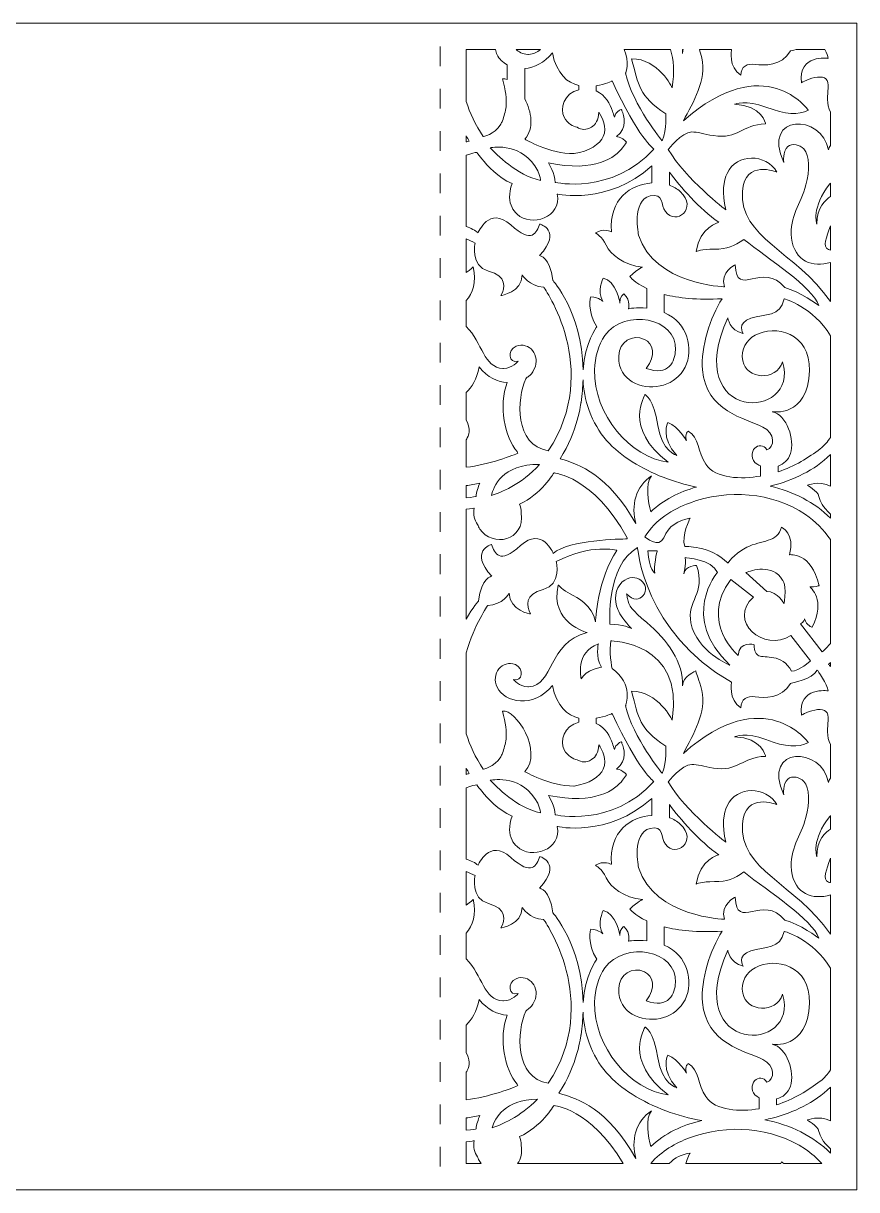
# Model space of a CAD drawing. Header units: inches. Extents: x 0.2 to 10.2, y -7.5 to -0.5.
# Drawn here: x 5.25 to 10.25, y -7.5 to -0.5 of the extents above; entities that cross this region are included whole.
import ezdxf

# ---------------------------------------------------------------- set-up
doc = ezdxf.new("R2010")
doc.units = ezdxf.units.IN
doc.header["$MEASUREMENT"] = 0
doc.layers.add('Layer 1', color=7, linetype='Continuous')

# ---------------------------------------------------------------- blocks, each defined once
blk = doc.blocks.new('block 3')
at = {"layer": 'Layer 1', "color": 250, "lineweight": 9, "true_color": 0x221e1f}
for points in [[(2.7491, -0.5), (7.7491, -0.5)], [(7.7491, -7.5), (2.7491, -7.5)]]:
    blk.add_lwpolyline(points, dxfattribs=at)
blk = doc.blocks.new('block 5')
at = {"layer": 'Layer 1', "color": 250, "lineweight": 9, "true_color": 0x221e1f}
for points in [[(7.7491, -0.6389), (7.7491, -0.757)], [(7.7491, -0.8929), (7.7491, -1.011)], [(7.7491, -1.1469), (7.7491, -1.265)], [(7.7491, -1.4009), (7.7491, -1.519)], [(7.7491, -1.6549), (7.7491, -1.773)], [(7.7491, -1.9089), (7.7491, -2.027)], [(7.7491, -2.1629), (7.7491, -2.281)], [(7.7491, -2.4169), (7.7491, -2.5351)], [(7.7491, -2.6709), (7.7491, -2.7891)], [(7.7491, -2.9249), (7.7491, -3.0431)], [(7.7491, -3.1789), (7.7491, -3.2971)], [(7.7491, -3.4329), (7.7491, -3.5511)], [(7.7491, -3.6869), (7.7491, -3.8051)], [(7.7491, -3.9409), (7.7491, -4.0591)], [(7.7491, -4.1949), (7.7491, -4.3131)], [(7.7491, -4.4489), (7.7491, -4.5671)], [(7.7491, -4.7029), (7.7491, -4.8211)], [(7.7491, -4.9569), (7.7491, -5.0751)], [(7.7491, -5.2109), (7.7491, -5.3291)], [(7.7491, -5.4649), (7.7491, -5.5831)], [(7.7491, -5.719), (7.7491, -5.8371)], [(7.7491, -5.973), (7.7491, -6.0911)], [(7.7491, -6.227), (7.7491, -6.3451)], [(7.7491, -6.481), (7.7491, -6.5991)], [(7.7491, -6.735), (7.7491, -6.8531)], [(7.7491, -6.989), (7.7491, -7.1071)], [(7.7491, -7.243), (7.7491, -7.3611)]]:
    blk.add_lwpolyline(points, dxfattribs=at)
blk = doc.blocks.new('block 2')
at = {"layer": 'Layer 1', "color": 250, "lineweight": 9, "true_color": 0x221e1f}
blk.add_lwpolyline([(7.7491, -7.5), (10.2491, -7.5), (10.2491, -0.5), (7.7491, -0.5)], dxfattribs=at)
for points, knots in [([(7.9065, -0.6575), (7.9065, -0.6575), (8.082, -0.6575), (8.082, -0.6575), (8.0836, -0.6679), (8.0868, -0.6784), (8.092, -0.6888), (8.1041, -0.7133), (8.1256, -0.7339), (8.1525, -0.7487), (8.1525, -0.7487), (8.1525, -0.8371), (8.1525, -0.8371), (8.1424, -0.8328), (8.1326, -0.8313), (8.124, -0.8328), (8.1439, -0.9014), (8.1494, -0.9562), (8.1463, -1.0006), (8.1412, -1.0287), (8.1342, -1.0579), (8.1236, -1.0847), (8.1209, -1.0925), (8.1174, -1.0991), (8.1139, -1.1057), (8.0725, -1.17), (8.0081, -1.1801), (8.0081, -1.1801), (7.961, -1.109), (7.9283, -1.0378), (7.9065, -0.9682), (7.9065, -0.9682), (7.9065, -0.6575), (7.9065, -0.6575)], [0, 0, 0, 0, 1, 1, 1, 2, 2, 2, 3, 3, 3, 4, 4, 4, 5, 5, 5, 6, 6, 6, 7, 7, 7, 8, 8, 8, 9, 9, 9, 10, 10, 10, 11, 11, 11, 11]), ([(8.3514, -0.6575), (8.3328, -0.6742), (8.3105, -0.6848), (8.281, -0.6861), (8.2794, -0.6861), (8.2778, -0.6861), (8.2763, -0.6861), (8.2454, -0.6858), (8.2203, -0.6701), (8.2051, -0.6575), (8.2051, -0.6575), (8.3514, -0.6575), (8.3514, -0.6575)], [0, 0, 0, 0, 1, 1, 1, 2, 2, 2, 3, 3, 3, 4, 4, 4, 4]), ([(8.4235, -0.6775), (8.4492, -0.806), (8.5144, -0.8574), (8.5824, -0.8733), (8.5824, -0.8733), (8.5824, -0.8982), (8.5824, -0.8982), (8.4926, -0.9196), (8.4664, -1.0127), (8.4941, -1.0637), (8.516, -1.1034), (8.5484, -1.119), (8.5714, -1.124), (8.5964, -1.1392), (8.6269, -1.1423), (8.6581, -1.1237), (8.6827, -1.1085), (8.7007, -1.0793), (8.7022, -1.0341), (8.7237, -1.0653), (8.753, -1.1225), (8.7284, -1.1797), (8.7096, -1.2233), (8.6456, -1.2693), (8.5531, -1.2813), (8.5531, -1.2813), (8.5523, -1.2813), (8.5523, -1.2813), (8.4071, -1.2841), (8.2583, -1.1949), (8.2583, -1.1949), (8.3157, -1.1322), (8.2985, -1.0322), (8.2571, -0.9531), (8.2571, -0.9531), (8.2571, -0.7709), (8.2571, -0.7709), (8.3134, -0.767), (8.3735, -0.7394), (8.4235, -0.6775)], [0, 0, 0, 0, 1, 1, 1, 2, 2, 2, 3, 3, 3, 4, 4, 4, 5, 5, 5, 6, 6, 6, 7, 7, 7, 8, 8, 8, 9, 9, 9, 10, 10, 10, 11, 11, 11, 12, 12, 12, 13, 13, 13, 13]), ([(9.1324, -0.6575), (9.1507, -0.7178), (9.1566, -0.7927), (9.1422, -0.8862), (9.1422, -0.8862), (9.0599, -0.7125), (8.8986, -0.7125), (8.9443, -0.878), (8.9373, -0.9298), (9.1032, -1.0427), (9.1032, -1.0427), (9.111, -1.1314), (9.0825, -1.2058), (9.0825, -1.2058), (8.906, -0.9913), (8.8627, -0.7994), (8.8627, -0.7994), (8.8902, -0.731), (8.8536, -0.6575), (8.8536, -0.6575), (9.1324, -0.6575), (9.1324, -0.6575)], [0, 0, 0, 0, 1, 1, 1, 2, 2, 2, 3, 3, 3, 4, 4, 4, 5, 5, 5, 6, 6, 6, 7, 7, 7, 7]), ([(10.0916, -1.2337), (10.0866, -1.2414), (10.0822, -1.2502), (10.0792, -1.2599), (10.0433, -1.0442), (9.6763, -1.0361), (9.8114, -1.3351), (9.8114, -1.3351), (9.8036, -1.2681), (9.8356, -1.2401), (9.8626, -1.2167), (9.9094, -1.2292), (9.9313, -1.2537), (9.968, -1.2953), (9.968, -1.3826), (9.9449, -1.4698), (9.9137, -1.5877), (9.8438, -1.6543), (9.8587, -1.789), (9.8744, -1.9302), (9.9876, -1.967), (10.0916, -1.935), (10.0916, -1.935), (10.0916, -2.1703), (10.0916, -2.1703), (9.8812, -1.8667), (9.5445, -1.7855), (9.5639, -1.5095), (9.5776, -1.3125), (9.7708, -1.3931), (9.7708, -1.3931), (9.706, -1.2825), (9.5288, -1.2767), (9.4714, -1.4005), (9.451, -1.4445), (9.4386, -1.5142), (9.4639, -1.6193), (9.4639, -1.6193), (9.2207, -1.432), (9.1184, -1.2572), (9.1184, -1.2572), (9.1981, -1.1536), (9.2605, -1.1521), (9.2929, -1.1509), (9.3324, -1.1649), (9.3894, -1.1739), (9.5401, -1.1972), (9.5584, -1.1085), (9.7025, -1.1034), (9.7025, -1.1034), (9.6834, -0.9928), (9.517, -0.9858), (9.517, -0.9858), (9.5854, -0.9559), (9.7048, -1.0026), (9.8247, -1.0489), (9.8973, -1.0524), (9.9598, -1.0213), (9.9598, -1.0213), (9.6982, -0.6534), (9.2094, -1.0855), (9.2699, -0.9726), (9.3488, -0.8387), (9.3195, -0.7079), (9.3148, -0.6869), (9.31, -0.6707), (9.3056, -0.6575), (9.3056, -0.6575), (9.4977, -0.6575), (9.4977, -0.6575), (9.4977, -0.6575), (9.4978, -0.6576), (9.4979, -0.6576), (9.4979, -0.6576), (9.4784, -0.7651), (9.5537, -0.8118), (9.5561, -0.7581), (9.5908, -0.7398), (9.6396, -0.7464), (9.6923, -0.7534), (9.8009, -0.7589), (9.8524, -0.6654), (9.8524, -0.6654), (9.8666, -0.6629), (9.8866, -0.6575), (9.8866, -0.6575), (10.0578, -0.6575), (10.0578, -0.6575), (10.0683, -0.6771), (10.0767, -0.6966), (10.0777, -0.7102), (10.0777, -0.7102), (9.8957, -0.6837), (9.918, -0.8566), (9.918, -0.8566), (9.9695, -0.8266), (10.014, -0.8231), (10.0582, -0.8196), (10.0839, -0.8324), (10.0781, -0.8904), (10.0744, -0.9243), (10.0667, -0.9871), (10.0916, -1.0331), (10.0916, -1.0331), (10.0916, -1.2337), (10.0916, -1.2337)], [0, 0, 0, 0, 1, 1, 1, 2, 2, 2, 3, 3, 3, 4, 4, 4, 5, 5, 5, 6, 6, 6, 7, 7, 7, 8, 8, 8, 9, 9, 9, 10, 10, 10, 11, 11, 11, 12, 12, 12, 13, 13, 13, 14, 14, 14, 15, 15, 15, 16, 16, 16, 17, 17, 17, 18, 18, 18, 19, 19, 19, 20, 20, 20, 21, 21, 21, 22, 22, 22, 23, 23, 23, 24, 24, 24, 25, 25, 25, 26, 26, 26, 27, 27, 27, 28, 28, 28, 29, 29, 29, 30, 30, 30, 31, 31, 31, 32, 32, 32, 33, 33, 33, 34, 34, 34, 35, 35, 35, 35]), ([(9.2042, -0.6575), (9.2042, -0.6575), (9.2088, -0.6575), (9.2088, -0.6575), (9.2058, -0.6648), (9.2039, -0.6726), (9.2039, -0.681), (9.2044, -0.6732), (9.2044, -0.6653), (9.2042, -0.6575)], [0, 0, 0, 0, 1, 1, 1, 2, 2, 2, 3, 3, 3, 3]), ([(8.687, -0.8749), (8.7417, -0.8659), (8.7823, -0.8461), (8.7823, -0.8461), (8.9384, -1.1883), (9.0329, -1.2552), (9.0329, -1.2552), (8.7764, -1.5328), (8.441, -1.4546), (8.441, -1.4546), (8.4391, -1.4044), (8.4001, -1.3378), (8.4001, -1.3378), (8.6839, -1.3974), (8.8014, -1.302), (8.844, -1.2467), (8.8529, -1.2366), (8.8611, -1.2257), (8.8689, -1.2136), (8.8689, -1.2136), (8.8658, -1.2097), (8.86, -1.2046), (8.8428, -1.1871), (8.8244, -1.1821), (8.8143, -1.1805), (8.8119, -1.1801), (8.8096, -1.1797), (8.8076, -1.1793), (8.8775, -1.1268), (8.8526, -1.0524), (8.8404, -1.0259), (8.8404, -1.0236), (8.84, -1.0209), (8.8397, -1.0185), (8.8397, -1.0185), (8.8389, -1.0185), (8.8373, -1.0189), (8.8361, -1.017), (8.8358, -1.0162), (8.8358, -1.0162), (8.8287, -1.0189), (8.8233, -1.0228), (8.8186, -1.0279), (8.8092, -1.0345), (8.7994, -1.0454), (8.7955, -1.0629), (8.792, -1.0497), (8.7881, -1.0376), (8.7834, -1.0263), (8.7705, -0.9862), (8.7428, -0.9306), (8.687, -0.906), (8.687, -0.906), (8.687, -0.8749), (8.687, -0.8749)], [0, 0, 0, 0, 1, 1, 1, 2, 2, 2, 3, 3, 3, 4, 4, 4, 5, 5, 5, 6, 6, 6, 7, 7, 7, 8, 8, 8, 9, 9, 9, 10, 10, 10, 11, 11, 11, 12, 12, 12, 13, 13, 13, 14, 14, 14, 15, 15, 15, 16, 16, 16, 17, 17, 17, 18, 18, 18, 18]), ([(7.9065, -1.1752), (7.9121, -1.1857), (7.9179, -1.1961), (7.9241, -1.2066), (7.9184, -1.2083), (7.9125, -1.2101), (7.9065, -1.212), (7.9065, -1.212), (7.9065, -1.1752), (7.9065, -1.1752)], [0, 0, 0, 0, 1, 1, 1, 2, 2, 2, 3, 3, 3, 3]), ([(8.3516, -1.4425), (8.2115, -1.4133), (8.085, -1.2845), (8.0506, -1.2471), (8.0721, -1.2428), (8.2447, -1.2144), (8.3368, -1.3853), (8.3505, -1.4176), (8.3516, -1.4425), (8.3516, -1.4425)], [0, 0, 0, 0, 1, 1, 1, 2, 2, 2, 3, 3, 3, 3]), ([(7.9065, -1.292), (7.9382, -1.2799), (7.9606, -1.2759), (7.9694, -1.2747), (7.9792, -1.2872), (7.9893, -1.3), (8.0003, -1.3125), (8.0334, -1.3557), (8.0963, -1.4254), (8.1818, -1.4616), (8.1603, -1.5227), (8.1638, -1.571), (8.1814, -1.606), (8.1877, -1.6197), (8.1974, -1.6329), (8.2115, -1.6457), (8.2978, -1.7252), (8.4801, -1.6644), (8.4524, -1.5247), (8.4524, -1.5247), (8.7561, -1.5932), (9.0204, -1.3561), (9.0204, -1.3561), (9.0204, -1.4581), (9.0204, -1.4581), (8.8951, -1.4655), (8.762, -1.5535), (8.7772, -1.7509), (8.7772, -1.7509), (8.7288, -1.7267), (8.6819, -1.7579), (8.6819, -1.7579), (8.7217, -1.7785), (8.7464, -1.8318), (8.7705, -1.8856), (8.8518, -1.9529), (8.9646, -1.9634), (8.9646, -1.9634), (8.9404, -1.9704), (8.8885, -2.0203), (8.8885, -2.0203), (8.915, -2.0561), (8.99, -2.0907), (8.99, -2.0907), (8.99, -2.2103), (8.99, -2.2103), (8.9271, -2.2036), (8.8795, -2.213), (8.8795, -2.213), (8.8795, -2.213), (8.8959, -2.1674), (8.8529, -2.1242), (8.8529, -2.1242), (8.8252, -2.1379), (8.8283, -2.1795), (8.8283, -2.1795), (8.8061, -2.0429), (8.728, -2.0292), (8.728, -2.0292), (8.6882, -2.1102), (8.726, -2.169), (8.726, -2.169), (8.7089, -2.1449), (8.6534, -2.1414), (8.6534, -2.1414), (8.6292, -2.2243), (8.6897, -2.3212), (8.6897, -2.3212), (8.6163, -2.4193), (8.6074, -2.5797), (8.5996, -2.2305), (8.4254, -2.0417), (8.4254, -2.0417), (8.4098, -1.9019), (8.3466, -1.8941), (8.3466, -1.8941), (8.4852, -1.7419), (8.3473, -1.7041), (8.3473, -1.7041), (8.3282, -1.7567), (8.3032, -1.8268), (8.1732, -1.71), (8.0432, -1.5932), (7.978, -1.7571), (7.978, -1.7571), (7.9601, -1.7422), (7.9353, -1.7299), (7.9065, -1.7197), (7.9065, -1.7197), (7.9065, -1.292), (7.9065, -1.292)], [0, 0, 0, 0, 1, 1, 1, 2, 2, 2, 3, 3, 3, 4, 4, 4, 5, 5, 5, 6, 6, 6, 7, 7, 7, 8, 8, 8, 9, 9, 9, 10, 10, 10, 11, 11, 11, 12, 12, 12, 13, 13, 13, 14, 14, 14, 15, 15, 15, 16, 16, 16, 17, 17, 17, 18, 18, 18, 19, 19, 19, 20, 20, 20, 21, 21, 21, 22, 22, 22, 23, 23, 23, 24, 24, 24, 25, 25, 25, 26, 26, 26, 27, 27, 27, 28, 28, 28, 29, 29, 29, 30, 30, 30, 30]), ([(9.1903, -1.5099), (9.1727, -1.4935), (9.1504, -1.4807), (9.1254, -1.4717), (9.1254, -1.4717), (9.1254, -1.3931), (9.1254, -1.3931), (9.191, -1.4795), (9.3039, -1.6142), (9.4226, -1.694), (9.4226, -1.694), (9.307, -1.7221), (9.2863, -1.8696), (9.2863, -1.8696), (9.3175, -1.8552), (9.3952, -1.8552), (9.4733, -1.8552), (9.5116, -1.8396), (9.5721, -1.7972), (9.7204, -1.9159), (9.9844, -2.0814), (10.0211, -2.1939), (10.0211, -2.1939), (9.9039, -2.1067), (9.8173, -2.0861), (9.6888, -1.9249), (9.5256, -2.155), (9.5209, -1.9494), (9.5209, -1.9494), (9.4272, -1.9919), (9.4557, -2.081), (9.4557, -2.081), (9.0388, -2.0701), (8.9404, -1.7715), (8.9404, -1.7715), (8.8971, -1.5624), (9.0095, -1.5363), (9.0954, -1.5169), (9.0727, -1.5912), (9.1012, -1.6302), (9.1649, -1.7162), (9.2992, -1.6119), (9.1903, -1.5099)], [0, 0, 0, 0, 1, 1, 1, 2, 2, 2, 3, 3, 3, 4, 4, 4, 5, 5, 5, 6, 6, 6, 7, 7, 7, 8, 8, 8, 9, 9, 9, 10, 10, 10, 11, 11, 11, 12, 12, 12, 13, 13, 13, 14, 14, 14, 14]), ([(10.0916, -1.5403), (10.0649, -1.5569), (10.0086, -1.604), (10.0101, -1.7057), (10.0101, -1.7057), (9.9742, -1.6064), (10.0878, -1.4639), (10.0892, -1.4623), (10.0903, -1.4606), (10.0916, -1.459), (10.0916, -1.459), (10.0916, -1.5403), (10.0916, -1.5403)], [0, 0, 0, 0, 1, 1, 1, 2, 2, 2, 3, 3, 3, 4, 4, 4, 4]), ([(10.0916, -1.8612), (10.0875, -1.8609), (10.0834, -1.8598), (10.0792, -1.8579), (10.0396, -1.8396), (10.0686, -1.788), (10.0916, -1.7149), (10.0916, -1.7149), (10.0916, -1.8612), (10.0916, -1.8612)], [0, 0, 0, 0, 1, 1, 1, 2, 2, 2, 3, 3, 3, 3]), ([(7.9065, -2.1641), (7.9443, -2.1204), (7.9701, -2.0555), (7.9487, -1.9607), (7.9487, -1.9607), (7.9326, -1.9779), (7.9065, -1.9959), (7.9065, -1.9959), (7.9065, -1.794), (7.9065, -1.794), (7.9239, -1.8013), (7.9417, -1.8095), (7.9601, -1.819), (7.9601, -1.819), (7.9276, -1.9576), (8.0393, -1.9872), (8.1514, -2.0164), (8.1404, -2.0861), (8.115, -2.1336), (8.115, -2.1336), (8.24, -2.1153), (8.2427, -2.0098), (8.2427, -2.0098), (8.2829, -2.0795), (8.3708, -2.0826), (8.3708, -2.0826), (8.7237, -2.5739), (8.3989, -3.0656), (8.1962, -3.0333), (8.2083, -2.7503), (8.2646, -2.6331), (8.2728, -2.6159), (8.2888, -2.6265), (8.3149, -2.5739), (8.3548, -2.4945), (8.2829, -2.4061), (8.206, -2.438), (8.1517, -2.4606), (8.1615, -2.5451), (8.2177, -2.5272), (8.2177, -2.5272), (8.1822, -2.5708), (8.1307, -2.5712), (8.1291, -2.5712), (8.1275, -2.5712), (8.126, -2.5712), (8.01, -2.5662), (8.005, -2.4184), (7.9065, -2.3195), (7.9065, -2.3195), (7.9065, -2.1641), (7.9065, -2.1641)], [0, 0, 0, 0, 1, 1, 1, 2, 2, 2, 3, 3, 3, 4, 4, 4, 5, 5, 5, 6, 6, 6, 7, 7, 7, 8, 8, 8, 9, 9, 9, 10, 10, 10, 11, 11, 11, 12, 12, 12, 13, 13, 13, 14, 14, 14, 15, 15, 15, 16, 16, 16, 17, 17, 17, 17]), ([(9.3238, -2.5797), (9.3449, -2.8281), (9.5799, -2.8713), (9.6869, -2.9231), (9.7603, -2.9589), (9.7583, -3.0461), (9.7099, -3.059), (9.6912, -3.0267), (9.6552, -3.0306), (9.6381, -3.0489), (9.6158, -3.0722), (9.6115, -3.1201), (9.6521, -3.1454), (9.6584, -3.1497), (9.6654, -3.1532), (9.6728, -3.1559), (9.6728, -3.1559), (9.6728, -3.2171), (9.6728, -3.2171), (9.5565, -3.2369), (9.4058, -3.235), (9.3433, -3.1454), (9.2941, -3.075), (9.305, -2.9839), (9.2383, -2.9477), (9.2383, -2.9477), (9.2141, -2.9597), (9.2281, -3.0045), (9.2281, -3.0045), (9.1813, -2.9235), (9.1169, -2.8959), (9.1169, -2.8959), (9.0685, -2.9854), (9.1707, -3.0929), (9.1707, -3.0929), (9.079, -3.0703), (9.0563, -2.913), (9.0337, -2.7557), (8.9802, -2.7281), (8.9802, -2.7281), (8.9802, -2.7281), (8.8451, -2.9301), (9.1188, -3.1341), (8.8935, -3.1092), (8.6683, -2.8464), (8.6769, -2.5793), (8.6796, -2.5038), (8.6983, -2.4295), (8.7385, -2.3734), (8.8565, -2.2091), (9.1723, -2.2655), (9.1621, -2.4602), (9.1586, -2.526), (9.1239, -2.621), (8.9853, -2.5708), (9.0517, -2.4906), (9.0247, -2.4213), (8.9763, -2.3971), (8.9029, -2.3609), (8.8244, -2.4131), (8.8213, -2.4956), (8.8209, -2.5054), (8.8213, -2.5159), (8.8225, -2.5276), (8.8295, -2.5949), (8.8697, -2.6381), (8.9216, -2.6611), (9.0282, -2.7082), (9.1653, -2.6732), (9.2191, -2.5638), (9.273, -2.454), (9.2371, -2.2983), (9.0946, -2.2364), (9.0946, -2.2364), (9.0946, -2.1273), (9.0946, -2.1273), (9.1778, -2.1484), (9.291, -2.1616), (9.4421, -2.1526), (9.371, -2.2648), (9.3121, -2.4446), (9.3238, -2.5797)], [0, 0, 0, 0, 1, 1, 1, 2, 2, 2, 3, 3, 3, 4, 4, 4, 5, 5, 5, 6, 6, 6, 7, 7, 7, 8, 8, 8, 9, 9, 9, 10, 10, 10, 11, 11, 11, 12, 12, 12, 13, 13, 13, 14, 14, 14, 15, 15, 15, 16, 16, 16, 17, 17, 17, 18, 18, 18, 19, 19, 19, 20, 20, 20, 21, 21, 21, 22, 22, 22, 23, 23, 23, 24, 24, 24, 25, 25, 25, 26, 26, 26, 27, 27, 27, 27]), ([(10.0916, -2.9852), (10.075, -3.0109), (10.0549, -3.0342), (10.0304, -3.0532), (9.9613, -3.1065), (9.8762, -3.1587), (9.7778, -3.1914), (9.7778, -3.1914), (9.7778, -3.1571), (9.7778, -3.1571), (9.8106, -3.1454), (9.8387, -3.1217), (9.852, -3.0824), (9.879, -3.0002), (9.8321, -2.8499), (9.7411, -2.8309), (9.7411, -2.8309), (9.957, -2.8694), (9.9656, -2.5844), (9.9727, -2.3563), (9.7587, -2.3064), (9.64, -2.3722), (9.5865, -2.4018), (9.5522, -2.4548), (9.5658, -2.5256), (9.5865, -2.6358), (9.7653, -2.6518), (9.8048, -2.5307), (9.9106, -2.8916), (9.191, -2.8982), (9.476, -2.2671), (9.476, -2.2671), (9.4846, -2.3426), (9.5678, -2.3617), (9.5678, -2.3617), (9.526, -2.299), (9.615, -2.2702), (9.6986, -2.2434), (9.7911, -2.2628), (9.8149, -2.1538), (9.8149, -2.1538), (9.9881, -2.2008), (10.0916, -2.3751), (10.0916, -2.3751), (10.0916, -2.9852), (10.0916, -2.9852)], [0, 0, 0, 0, 1, 1, 1, 2, 2, 2, 3, 3, 3, 4, 4, 4, 5, 5, 5, 6, 6, 6, 7, 7, 7, 8, 8, 8, 9, 9, 9, 10, 10, 10, 11, 11, 11, 12, 12, 12, 13, 13, 13, 14, 14, 14, 15, 15, 15, 15]), ([(7.9065, -2.9989), (7.9087, -2.9956), (7.9108, -2.9922), (7.9128, -2.9885), (7.9286, -2.9597), (7.927, -2.9175), (7.9065, -2.8823), (7.9065, -2.8823), (7.9065, -2.7161), (7.9065, -2.7161), (7.9407, -2.6853), (7.9687, -2.6368), (7.9835, -2.5626), (8.0342, -2.6257), (8.0955, -2.6529), (8.1525, -2.656), (8.0979, -2.7946), (8.1377, -2.9846), (8.2111, -3.0707), (8.2126, -3.0738), (8.2146, -3.0765), (8.2162, -3.0796), (8.2011, -3.0882), (8.0383, -3.1506), (7.9065, -3.164), (7.9065, -3.164), (7.9065, -2.9989), (7.9065, -2.9989)], [0, 0, 0, 0, 1, 1, 1, 2, 2, 2, 3, 3, 3, 4, 4, 4, 5, 5, 5, 6, 6, 6, 7, 7, 7, 8, 8, 8, 9, 9, 9, 9]), ([(8.9248, -3.5028), (8.7538, -3.2077), (8.591, -3.1482), (8.4699, -3.1135), (8.5746, -2.9492), (8.5953, -2.7748), (8.5953, -2.7748), (8.6023, -2.7273), (8.6058, -2.6825), (8.6074, -2.6397), (8.6101, -2.6954), (8.6206, -2.7573), (8.6444, -2.8235), (8.6936, -2.9628), (8.7862, -3.0594), (8.9029, -3.1318), (9.0204, -3.2046), (9.1528, -3.256), (9.2883, -3.2832), (9.184, -3.3117), (9.0887, -3.3607), (9.0142, -3.4312), (8.9986, -3.3775), (8.9783, -3.263), (9.0185, -3.2159), (8.9232, -3.2762), (8.8928, -3.3993), (8.9248, -3.5028)], [0, 0, 0, 0, 1, 1, 1, 2, 2, 2, 3, 3, 3, 4, 4, 4, 5, 5, 5, 6, 6, 6, 7, 7, 7, 8, 8, 8, 9, 9, 9, 9]), ([(8.3462, -3.1474), (8.2388, -3.2685), (8.1049, -3.3191), (8.0584, -3.3335), (8.0694, -3.2817), (8.1201, -3.1454), (8.3462, -3.1474)], [0, 0, 0, 0, 1, 1, 1, 2, 2, 2, 2]), ([(10.0916, -3.2774), (10.021, -3.2419), (9.9531, -3.2727), (9.9531, -3.2727), (9.9531, -3.2727), (10.014, -3.3039), (10.0226, -3.3401), (10.0298, -3.3705), (10.0443, -3.4017), (10.0916, -3.445), (10.0916, -3.445), (10.0916, -3.4707), (10.0916, -3.4707), (9.9979, -3.3751), (9.8694, -3.3099), (9.7302, -3.2774), (9.7341, -3.2766), (9.738, -3.2755), (9.7419, -3.2747), (9.8714, -3.2408), (9.9939, -3.1836), (10.0916, -3.0886), (10.0916, -3.0886), (10.0916, -3.2774), (10.0916, -3.2774)], [0, 0, 0, 0, 1, 1, 1, 2, 2, 2, 3, 3, 3, 4, 4, 4, 5, 5, 5, 6, 6, 6, 7, 7, 7, 8, 8, 8, 8]), ([(7.9065, -3.4157), (7.9372, -3.413), (7.955, -3.409), (7.955, -3.409), (7.9472, -3.4487), (7.9557, -3.4818), (7.9745, -3.5071), (7.9784, -3.5172), (7.9831, -3.5266), (7.9885, -3.5351), (8.0612, -3.6457), (8.2614, -3.6099), (8.2369, -3.437), (8.2365, -3.4179), (8.2314, -3.3997), (8.2259, -3.3849), (8.3548, -3.3292), (8.4325, -3.1984), (8.4325, -3.1984), (8.4325, -3.1984), (8.6675, -3.2163), (8.8728, -3.5873), (8.8728, -3.5873), (8.8728, -3.5947), (8.8728, -3.5947), (8.8342, -3.5951), (8.5269, -3.5986), (8.4282, -3.6811), (8.4282, -3.6811), (8.3626, -3.5176), (8.2326, -3.634), (8.1029, -3.7508), (8.0776, -3.6808), (8.0584, -3.6282), (8.0584, -3.6282), (7.9206, -3.666), (8.0596, -3.8182), (8.0596, -3.8182), (7.9964, -3.826), (7.9807, -3.9661), (7.9807, -3.9661), (7.9458, -4.0039), (7.9065, -4.077), (7.9065, -4.077), (7.9065, -3.4157), (7.9065, -3.4157)], [0, 0, 0, 0, 1, 1, 1, 2, 2, 2, 3, 3, 3, 4, 4, 4, 5, 5, 5, 6, 6, 6, 7, 7, 7, 8, 8, 8, 9, 9, 9, 10, 10, 10, 11, 11, 11, 12, 12, 12, 13, 13, 13, 14, 14, 14, 15, 15, 15, 15]), ([(7.9065, -3.2742), (7.9329, -3.2709), (7.9602, -3.266), (7.9885, -3.2595), (7.9784, -3.2829), (7.9671, -3.3136), (7.9663, -3.3397), (7.9663, -3.3397), (7.9439, -3.3449), (7.9065, -3.3479), (7.9065, -3.3479), (7.9065, -3.2742), (7.9065, -3.2742)], [0, 0, 0, 0, 1, 1, 1, 2, 2, 2, 3, 3, 3, 4, 4, 4, 4]), ([(10.0916, -4.2217), (10.077, -4.2393), (10.0609, -4.2562), (10.0429, -4.2721), (10.0429, -4.2721), (9.9118, -4.1032), (9.9118, -4.1032), (9.934, -4.0981), (9.9367, -4.0736), (9.9367, -4.0736), (9.9473, -4.1168), (9.9816, -4.1238), (9.9816, -4.1238), (10.0683, -3.9599), (9.968, -3.882), (9.968, -3.882), (9.9977, -3.8844), (10.0234, -3.875), (10.0234, -3.875), (9.9785, -3.671), (9.8458, -3.6893), (9.8458, -3.6893), (9.8821, -3.5632), (9.7974, -3.5235), (9.7974, -3.5235), (9.7767, -3.6165), (9.6763, -3.6006), (9.59, -3.6449), (9.501, -3.6909), (9.4776, -3.7403), (9.4776, -3.7403), (9.3648, -3.6313), (9.2184, -3.6399), (9.2184, -3.6399), (9.1949, -3.5768), (9.2492, -3.4701), (9.2492, -3.4701), (9.1789, -3.4822), (9.1184, -3.5176), (9.0915, -3.5869), (9.0645, -3.6558), (8.9775, -3.5823), (8.9775, -3.5823), (9.0427, -3.4787), (9.1461, -3.4164), (9.2461, -3.379), (9.4725, -3.2941), (9.7427, -3.3132), (9.9418, -3.4475), (10.0008, -3.4875), (10.0514, -3.5395), (10.0916, -3.5988), (10.0916, -3.5988), (10.0916, -4.2217), (10.0916, -4.2217)], [0, 0, 0, 0, 1, 1, 1, 2, 2, 2, 3, 3, 3, 4, 4, 4, 5, 5, 5, 6, 6, 6, 7, 7, 7, 8, 8, 8, 9, 9, 9, 10, 10, 10, 11, 11, 11, 12, 12, 12, 13, 13, 13, 14, 14, 14, 15, 15, 15, 16, 16, 16, 17, 17, 17, 18, 18, 18, 18]), ([(7.9065, -4.2776), (7.9552, -4.1061), (8.0362, -3.9934), (8.0362, -3.9934), (8.1244, -3.9903), (8.1646, -3.9206), (8.1646, -3.9206), (8.167, -4.0261), (8.2919, -4.0444), (8.2919, -4.0444), (8.2669, -3.9965), (8.256, -3.9272), (8.3676, -3.8976), (8.4793, -3.8684), (8.4469, -3.7298), (8.4469, -3.7298), (8.6585, -3.6208), (8.8108, -3.6632), (8.8108, -3.6632), (8.694, -3.8283), (8.6819, -4.0927), (8.6819, -4.0927), (8.6608, -3.9887), (8.5742, -3.9474), (8.5308, -3.9249), (8.4879, -3.9027), (8.4582, -3.8715), (8.4582, -3.8715), (8.4063, -4.1012), (8.632, -4.1561), (8.632, -4.1561), (8.3934, -4.2188), (8.4344, -4.4754), (8.281, -4.482), (8.2794, -4.482), (8.2778, -4.482), (8.2763, -4.482), (8.2248, -4.4816), (8.1892, -4.438), (8.1892, -4.438), (8.2458, -4.4559), (8.2556, -4.3714), (8.2013, -4.3488), (8.124, -4.3169), (8.0522, -4.4049), (8.092, -4.4847), (8.1377, -4.5758), (8.3083, -4.6167), (8.4235, -4.4734), (8.4492, -4.6019), (8.5144, -4.6533), (8.5824, -4.6692), (8.5824, -4.6692), (8.5824, -4.6942), (8.5824, -4.6942), (8.4926, -4.7156), (8.4664, -4.8086), (8.4941, -4.8596), (8.516, -4.8993), (8.5484, -4.9149), (8.5714, -4.92), (8.5964, -4.9352), (8.6269, -4.9383), (8.6581, -4.9192), (8.6827, -4.9044), (8.7007, -4.8752), (8.7022, -4.8301), (8.7237, -4.8612), (8.753, -4.9184), (8.7284, -4.9753), (8.7096, -5.0193), (8.6456, -5.0652), (8.5531, -5.0773), (8.5531, -5.0773), (8.5523, -5.0773), (8.5523, -5.0773), (8.4071, -5.08), (8.2583, -4.9908), (8.2583, -4.9908), (8.3684, -4.8705), (8.2037, -4.6136), (8.124, -4.6288), (8.1439, -4.6973), (8.1494, -4.7522), (8.1463, -4.7966), (8.1412, -4.8246), (8.1342, -4.8538), (8.1236, -4.8806), (8.1209, -4.8884), (8.1174, -4.8951), (8.1139, -4.9017), (8.0725, -4.9659), (8.0081, -4.9761), (8.0081, -4.9761), (7.961, -4.9049), (7.9283, -4.8338), (7.9065, -4.7641), (7.9065, -4.7641), (7.9065, -4.2776), (7.9065, -4.2776)], [0, 0, 0, 0, 1, 1, 1, 2, 2, 2, 3, 3, 3, 4, 4, 4, 5, 5, 5, 6, 6, 6, 7, 7, 7, 8, 8, 8, 9, 9, 9, 10, 10, 10, 11, 11, 11, 12, 12, 12, 13, 13, 13, 14, 14, 14, 15, 15, 15, 16, 16, 16, 17, 17, 17, 18, 18, 18, 19, 19, 19, 20, 20, 20, 21, 21, 21, 22, 22, 22, 23, 23, 23, 24, 24, 24, 25, 25, 25, 26, 26, 26, 27, 27, 27, 28, 28, 28, 29, 29, 29, 30, 30, 30, 31, 31, 31, 32, 32, 32, 33, 33, 33, 33]), ([(10.0916, -5.0297), (10.0866, -5.0374), (10.0822, -5.0461), (10.0792, -5.0559), (10.0433, -4.8402), (9.6763, -4.832), (9.8114, -5.131), (9.8114, -5.131), (9.8036, -5.064), (9.8356, -5.036), (9.8626, -5.0126), (9.9094, -5.0251), (9.9313, -5.0496), (9.968, -5.0913), (9.968, -5.1781), (9.9449, -5.2657), (9.9137, -5.3837), (9.8438, -5.4502), (9.8587, -5.5849), (9.8744, -5.7261), (9.9876, -5.7629), (10.0916, -5.7309), (10.0916, -5.7309), (10.0916, -5.9659), (10.0916, -5.9659), (9.8812, -5.6623), (9.5445, -5.5815), (9.5639, -5.3054), (9.5776, -5.1084), (9.7708, -5.189), (9.7708, -5.189), (9.706, -5.0784), (9.5288, -5.0726), (9.4714, -5.1964), (9.451, -5.2404), (9.4386, -5.3101), (9.4639, -5.4152), (9.4639, -5.4152), (9.2207, -5.2279), (9.1184, -5.0531), (9.1184, -5.0531), (9.1981, -4.9496), (9.2605, -4.948), (9.2929, -4.9468), (9.3324, -4.9609), (9.3894, -4.9698), (9.5401, -4.9932), (9.5584, -4.9044), (9.7025, -4.8993), (9.7025, -4.8993), (9.6834, -4.7888), (9.517, -4.7818), (9.517, -4.7818), (9.5854, -4.7518), (9.7048, -4.7985), (9.8247, -4.8448), (9.8973, -4.8483), (9.9598, -4.8172), (9.9598, -4.8172), (9.6982, -4.4493), (9.2094, -4.8814), (9.2699, -4.7685), (9.3488, -4.6342), (9.3195, -4.5038), (9.3039, -4.4345), (9.2883, -4.4174), (9.2847, -4.3862), (9.2847, -4.3862), (9.2039, -4.4197), (9.2039, -4.4769), (9.2121, -4.3395), (9.1133, -4.1982), (8.9896, -4.0958), (8.8986, -4.0206), (8.883, -3.9961), (8.8736, -3.9529), (8.8721, -3.9443), (8.8705, -3.935), (8.8686, -3.9249), (8.9095, -3.9681), (8.9474, -3.9611), (8.9669, -3.9361), (9.0208, -3.8696), (8.9224, -3.7812), (8.842, -3.8528), (8.7979, -3.8925), (8.7916, -3.9615), (8.8158, -4.0171), (8.8303, -4.0506), (8.8557, -4.0884), (8.8974, -4.1312), (8.8974, -4.1312), (8.8443, -4.1063), (8.7682, -4.1063), (8.7682, -4.1063), (8.744, -3.7536), (8.9345, -3.6465), (8.9345, -3.6465), (8.9709, -4.1561), (9.4979, -4.4536), (9.4979, -4.4536), (9.4784, -4.561), (9.5537, -4.6077), (9.5561, -4.554), (9.5908, -4.5357), (9.6396, -4.5423), (9.6923, -4.5494), (9.8009, -4.5548), (9.8524, -4.4614), (9.8524, -4.4614), (9.984, -4.438), (10.0125, -4.3812), (10.0125, -4.3812), (10.0749, -4.4676), (10.0777, -4.5061), (10.0777, -4.5061), (9.8957, -4.4797), (9.918, -4.6521), (9.918, -4.6521), (9.9695, -4.6225), (10.014, -4.619), (10.0582, -4.6155), (10.0839, -4.6284), (10.0781, -4.6864), (10.0744, -4.7202), (10.0667, -4.7831), (10.0916, -4.829), (10.0916, -4.829), (10.0916, -5.0297), (10.0916, -5.0297)], [0, 0, 0, 0, 1, 1, 1, 2, 2, 2, 3, 3, 3, 4, 4, 4, 5, 5, 5, 6, 6, 6, 7, 7, 7, 8, 8, 8, 9, 9, 9, 10, 10, 10, 11, 11, 11, 12, 12, 12, 13, 13, 13, 14, 14, 14, 15, 15, 15, 16, 16, 16, 17, 17, 17, 18, 18, 18, 19, 19, 19, 20, 20, 20, 21, 21, 21, 22, 22, 22, 23, 23, 23, 24, 24, 24, 25, 25, 25, 26, 26, 26, 27, 27, 27, 28, 28, 28, 29, 29, 29, 30, 30, 30, 31, 31, 31, 32, 32, 32, 33, 33, 33, 34, 34, 34, 35, 35, 35, 36, 36, 36, 37, 37, 37, 38, 38, 38, 39, 39, 39, 40, 40, 40, 41, 41, 41, 42, 42, 42, 43, 43, 43, 43]), ([(9.0376, -3.7995), (9.0376, -3.7995), (9.004, -3.7785), (8.997, -3.6663), (8.997, -3.6663), (9.0524, -3.6656), (9.0524, -3.6656), (9.0524, -3.6656), (9.0275, -3.7691), (9.0376, -3.7995)], [0, 0, 0, 0, 1, 1, 1, 2, 2, 2, 3, 3, 3, 3]), ([(9.2207, -3.7064), (9.2207, -3.7064), (9.3812, -3.7166), (9.4132, -3.796), (9.4132, -3.796), (9.1836, -4.0638), (9.4885, -4.3523), (9.4885, -4.3523), (9.2894, -4.2702), (9.2547, -4.0989), (9.227, -3.9642), (9.3453, -3.9256), (9.289, -3.7543), (9.289, -3.7543), (9.2223, -3.7516), (9.2113, -3.8034), (9.2113, -3.8034), (9.2262, -3.752), (9.2207, -3.7064)], [0, 0, 0, 0, 1, 1, 1, 2, 2, 2, 3, 3, 3, 4, 4, 4, 5, 5, 5, 6, 6, 6, 6]), ([(9.585, -3.7968), (9.6178, -3.7835), (9.7435, -3.7403), (9.8048, -3.8419), (9.8048, -3.8419), (9.8309, -3.8645), (9.8134, -3.9821), (9.8134, -3.9821), (9.7755, -3.9112), (9.7095, -3.9093), (9.7095, -3.9093), (9.585, -3.7968), (9.585, -3.7968)], [0, 0, 0, 0, 1, 1, 1, 2, 2, 2, 3, 3, 3, 4, 4, 4, 4]), ([(9.6307, -3.9443), (9.4702, -4.0829), (9.6927, -4.2807), (9.854, -4.1744), (9.854, -4.1744), (9.9719, -4.3266), (9.9719, -4.3266), (9.9719, -4.3266), (9.9043, -4.3885), (9.859, -4.3885), (9.7993, -4.2788), (9.697, -4.313), (9.6623, -4.2951), (9.6478, -4.2877), (9.6314, -4.2706), (9.6338, -4.2297), (9.6338, -4.2297), (9.5455, -4.2021), (9.5385, -4.2935), (9.5385, -4.2935), (9.3027, -4.095), (9.4932, -3.838), (9.4932, -3.838), (9.6307, -3.9443), (9.6307, -3.9443)], [0, 0, 0, 0, 1, 1, 1, 2, 2, 2, 3, 3, 3, 4, 4, 4, 5, 5, 5, 6, 6, 6, 7, 7, 7, 8, 8, 8, 8]), ([(8.5964, -4.4333), (8.5964, -4.4333), (8.5574, -4.2733), (8.6995, -4.225), (8.6995, -4.225), (8.6796, -4.3021), (8.7175, -4.364), (8.7175, -4.364), (8.6241, -4.3808), (8.5964, -4.4333)], [0, 0, 0, 0, 1, 1, 1, 2, 2, 2, 3, 3, 3, 3]), ([(9.1032, -4.8386), (9.1032, -4.8386), (9.111, -4.9274), (9.0825, -5.0017), (9.0825, -5.0017), (8.906, -4.7872), (8.8627, -4.5953), (8.8627, -4.5953), (8.9146, -4.4664), (8.7811, -4.3722), (8.7811, -4.3722), (8.7608, -4.2577), (8.7749, -4.2067), (8.7749, -4.2067), (9.2149, -4.2087), (9.1422, -4.6821), (9.1422, -4.6821), (9.0599, -4.5085), (8.8986, -4.5085), (8.9443, -4.6739), (8.9373, -4.7257), (9.1032, -4.8386)], [0, 0, 0, 0, 1, 1, 1, 2, 2, 2, 3, 3, 3, 4, 4, 4, 5, 5, 5, 6, 6, 6, 7, 7, 7, 7]), ([(10.0916, -4.3599), (10.0846, -4.3516), (10.08, -4.3465), (10.08, -4.3465), (10.0841, -4.343), (10.0877, -4.3394), (10.0916, -4.3359), (10.0916, -4.3359), (10.0916, -4.3599), (10.0916, -4.3599)], [0, 0, 0, 0, 1, 1, 1, 2, 2, 2, 3, 3, 3, 3]), ([(8.7823, -4.642), (8.9384, -4.9842), (9.0329, -5.0512), (9.0329, -5.0512), (8.7764, -5.3288), (8.441, -5.2505), (8.441, -5.2505), (8.4391, -5.2003), (8.4001, -5.1337), (8.4001, -5.1337), (8.6839, -5.1933), (8.8014, -5.0979), (8.844, -5.0426), (8.8529, -5.0325), (8.8611, -5.0216), (8.8689, -5.0095), (8.8689, -5.0095), (8.8658, -5.0056), (8.86, -5.0006), (8.8428, -4.9831), (8.8244, -4.978), (8.8143, -4.9764), (8.8119, -4.9761), (8.8096, -4.9756), (8.8076, -4.9753), (8.8775, -4.9227), (8.8526, -4.8483), (8.8404, -4.8219), (8.8404, -4.8195), (8.84, -4.8168), (8.8397, -4.8145), (8.8397, -4.8145), (8.8389, -4.8145), (8.8373, -4.8149), (8.8361, -4.8129), (8.8358, -4.8121), (8.8358, -4.8121), (8.8287, -4.8149), (8.8233, -4.8187), (8.8186, -4.8238), (8.8092, -4.8304), (8.7994, -4.8413), (8.7955, -4.8589), (8.792, -4.8456), (8.7881, -4.8336), (8.7834, -4.8222), (8.7705, -4.7822), (8.7428, -4.7265), (8.687, -4.702), (8.687, -4.702), (8.687, -4.6708), (8.687, -4.6708), (8.7417, -4.6618), (8.7823, -4.642), (8.7823, -4.642)], [0, 0, 0, 0, 1, 1, 1, 2, 2, 2, 3, 3, 3, 4, 4, 4, 5, 5, 5, 6, 6, 6, 7, 7, 7, 8, 8, 8, 9, 9, 9, 10, 10, 10, 11, 11, 11, 12, 12, 12, 13, 13, 13, 14, 14, 14, 15, 15, 15, 16, 16, 16, 17, 17, 17, 18, 18, 18, 18]), ([(7.9065, -4.9712), (7.9121, -4.9816), (7.9179, -4.9921), (7.9241, -5.0025), (7.9184, -5.0042), (7.9125, -5.006), (7.9065, -5.0079), (7.9065, -5.0079), (7.9065, -4.9712), (7.9065, -4.9712)], [0, 0, 0, 0, 1, 1, 1, 2, 2, 2, 3, 3, 3, 3]), ([(8.3516, -5.2385), (8.2115, -5.2092), (8.085, -5.0804), (8.0506, -5.043), (8.0721, -5.0387), (8.2447, -5.0103), (8.3368, -5.1812), (8.3505, -5.2135), (8.3516, -5.2385), (8.3516, -5.2385)], [0, 0, 0, 0, 1, 1, 1, 2, 2, 2, 3, 3, 3, 3]), ([(7.9065, -5.0879), (7.9382, -5.0758), (7.9606, -5.0718), (7.9694, -5.0706), (7.9792, -5.0831), (7.9893, -5.096), (8.0003, -5.1084), (8.0334, -5.1516), (8.0963, -5.2213), (8.1818, -5.2575), (8.1603, -5.3186), (8.1638, -5.3669), (8.1814, -5.402), (8.1877, -5.4152), (8.1974, -5.4288), (8.2115, -5.4413), (8.2978, -5.5211), (8.4801, -5.4604), (8.4524, -5.3206), (8.4524, -5.3206), (8.7561, -5.3891), (9.0204, -5.152), (9.0204, -5.152), (9.0204, -5.254), (9.0204, -5.254), (8.8951, -5.261), (8.762, -5.3494), (8.7772, -5.5468), (8.7772, -5.5468), (8.7288, -5.5227), (8.6819, -5.5534), (8.6819, -5.5534), (8.7217, -5.5744), (8.7464, -5.6278), (8.7705, -5.6815), (8.8518, -5.7489), (8.9646, -5.7594), (8.9646, -5.7594), (8.9404, -5.766), (8.8885, -5.8162), (8.8885, -5.8162), (8.915, -5.852), (8.99, -5.8867), (8.99, -5.8867), (8.99, -6.0062), (8.99, -6.0062), (8.9271, -5.9996), (8.8795, -6.0089), (8.8795, -6.0089), (8.8795, -6.0089), (8.8959, -5.9634), (8.8529, -5.9201), (8.8529, -5.9201), (8.8252, -5.9338), (8.8283, -5.9754), (8.8283, -5.9754), (8.8061, -5.8388), (8.728, -5.8248), (8.728, -5.8248), (8.6882, -5.9061), (8.726, -5.9649), (8.726, -5.9649), (8.7089, -5.9408), (8.6534, -5.9373), (8.6534, -5.9373), (8.6292, -6.0202), (8.6897, -6.1172), (8.6897, -6.1172), (8.6163, -6.2153), (8.6074, -6.3757), (8.5996, -6.0265), (8.4254, -5.8376), (8.4254, -5.8376), (8.4098, -5.6978), (8.3466, -5.6901), (8.3466, -5.6901), (8.4852, -5.5378), (8.3473, -5.5001), (8.3473, -5.5001), (8.3282, -5.5526), (8.3032, -5.6227), (8.1732, -5.5059), (8.0432, -5.3891), (7.978, -5.553), (7.978, -5.553), (7.9601, -5.5381), (7.9353, -5.5258), (7.9065, -5.5156), (7.9065, -5.5156), (7.9065, -5.0879), (7.9065, -5.0879)], [0, 0, 0, 0, 1, 1, 1, 2, 2, 2, 3, 3, 3, 4, 4, 4, 5, 5, 5, 6, 6, 6, 7, 7, 7, 8, 8, 8, 9, 9, 9, 10, 10, 10, 11, 11, 11, 12, 12, 12, 13, 13, 13, 14, 14, 14, 15, 15, 15, 16, 16, 16, 17, 17, 17, 18, 18, 18, 19, 19, 19, 20, 20, 20, 21, 21, 21, 22, 22, 22, 23, 23, 23, 24, 24, 24, 25, 25, 25, 26, 26, 26, 27, 27, 27, 28, 28, 28, 29, 29, 29, 30, 30, 30, 30]), ([(9.1903, -5.3058), (9.1727, -5.2894), (9.1504, -5.2766), (9.1254, -5.2676), (9.1254, -5.2676), (9.1254, -5.189), (9.1254, -5.189), (9.191, -5.2754), (9.3039, -5.4101), (9.4226, -5.4899), (9.4226, -5.4899), (9.307, -5.518), (9.2863, -5.6655), (9.2863, -5.6655), (9.3175, -5.6511), (9.3952, -5.6511), (9.4733, -5.6511), (9.5116, -5.6356), (9.5721, -5.5931), (9.7204, -5.7119), (9.9844, -5.8773), (10.0211, -5.9899), (10.0211, -5.9899), (9.9039, -5.9026), (9.8173, -5.882), (9.6888, -5.7208), (9.5256, -5.9509), (9.5209, -5.7453), (9.5209, -5.7453), (9.4272, -5.7878), (9.4557, -5.8769), (9.4557, -5.8769), (9.0388, -5.8661), (8.9404, -5.5674), (8.9404, -5.5674), (8.8971, -5.3584), (9.0095, -5.3323), (9.0954, -5.3128), (9.0727, -5.3872), (9.1012, -5.4261), (9.1649, -5.5121), (9.2992, -5.4078), (9.1903, -5.3058)], [0, 0, 0, 0, 1, 1, 1, 2, 2, 2, 3, 3, 3, 4, 4, 4, 5, 5, 5, 6, 6, 6, 7, 7, 7, 8, 8, 8, 9, 9, 9, 10, 10, 10, 11, 11, 11, 12, 12, 12, 13, 13, 13, 14, 14, 14, 14]), ([(10.0916, -5.3363), (10.0649, -5.3529), (10.0086, -5.4), (10.0101, -5.5016), (10.0101, -5.5016), (9.9742, -5.402), (10.0878, -5.2599), (10.0892, -5.2582), (10.0903, -5.2566), (10.0916, -5.2549), (10.0916, -5.2549), (10.0916, -5.3363), (10.0916, -5.3363)], [0, 0, 0, 0, 1, 1, 1, 2, 2, 2, 3, 3, 3, 4, 4, 4, 4]), ([(10.0916, -5.6572), (10.0875, -5.6568), (10.0834, -5.6558), (10.0792, -5.6539), (10.0396, -5.6356), (10.0686, -5.584), (10.0916, -5.5108), (10.0916, -5.5108), (10.0916, -5.6572), (10.0916, -5.6572)], [0, 0, 0, 0, 1, 1, 1, 2, 2, 2, 3, 3, 3, 3]), ([(7.9065, -5.96), (7.9443, -5.9164), (7.9701, -5.8514), (7.9487, -5.7567), (7.9487, -5.7567), (7.9326, -5.7738), (7.9065, -5.7917), (7.9065, -5.7917), (7.9065, -5.5899), (7.9065, -5.5899), (7.9239, -5.5972), (7.9417, -5.6055), (7.9601, -5.6149), (7.9601, -5.6149), (7.9276, -5.7535), (8.0393, -5.7827), (8.1514, -5.8123), (8.1404, -5.882), (8.115, -5.9295), (8.115, -5.9295), (8.24, -5.9112), (8.2427, -5.8057), (8.2427, -5.8057), (8.2829, -5.8754), (8.3708, -5.8785), (8.3708, -5.8785), (8.7237, -6.3698), (8.3989, -6.8612), (8.1962, -6.8288), (8.2083, -6.5462), (8.2646, -6.429), (8.2728, -6.4119), (8.2888, -6.4224), (8.3149, -6.3698), (8.3548, -6.2904), (8.2829, -6.202), (8.206, -6.2339), (8.1517, -6.2565), (8.1615, -6.341), (8.2177, -6.3231), (8.2177, -6.3231), (8.1822, -6.3667), (8.1307, -6.3671), (8.1291, -6.3671), (8.1275, -6.3671), (8.126, -6.3671), (8.01, -6.3621), (8.005, -6.2144), (7.9065, -6.1154), (7.9065, -6.1154), (7.9065, -5.96), (7.9065, -5.96)], [0, 0, 0, 0, 1, 1, 1, 2, 2, 2, 3, 3, 3, 4, 4, 4, 5, 5, 5, 6, 6, 6, 7, 7, 7, 8, 8, 8, 9, 9, 9, 10, 10, 10, 11, 11, 11, 12, 12, 12, 13, 13, 13, 14, 14, 14, 15, 15, 15, 16, 16, 16, 17, 17, 17, 17]), ([(9.3238, -6.3757), (9.3449, -6.6241), (9.5799, -6.6673), (9.6869, -6.7191), (9.7603, -6.7549), (9.7583, -6.8421), (9.7099, -6.8549), (9.6912, -6.8226), (9.6552, -6.8265), (9.6381, -6.8448), (9.6158, -6.8682), (9.6115, -6.916), (9.6521, -6.9414), (9.6556, -6.9437), (9.6595, -6.946), (9.6634, -6.948), (9.6634, -6.948), (9.6634, -7.0145), (9.6634, -7.0145), (9.5487, -7.0329), (9.4042, -7.0286), (9.3433, -6.9414), (9.2941, -6.8709), (9.305, -6.7798), (9.2383, -6.7436), (9.2383, -6.7436), (9.2141, -6.7556), (9.2281, -6.8004), (9.2281, -6.8004), (9.1813, -6.7194), (9.1169, -6.6918), (9.1169, -6.6918), (9.0685, -6.7813), (9.1707, -6.8888), (9.1707, -6.8888), (9.079, -6.8662), (9.0563, -6.7089), (9.0337, -6.5517), (8.9802, -6.524), (8.9802, -6.524), (8.9802, -6.524), (8.8451, -6.7261), (9.1188, -6.9301), (8.8935, -6.9051), (8.6683, -6.6424), (8.6769, -6.3753), (8.6796, -6.2998), (8.6983, -6.2254), (8.7385, -6.1693), (8.8565, -6.005), (9.1723, -6.0615), (9.1621, -6.2561), (9.1586, -6.3219), (9.1239, -6.4169), (8.9853, -6.3667), (9.0517, -6.2865), (9.0247, -6.2168), (8.9763, -6.1931), (8.9029, -6.1569), (8.8244, -6.209), (8.8213, -6.2916), (8.8209, -6.3013), (8.8213, -6.3118), (8.8225, -6.3235), (8.8295, -6.3908), (8.8697, -6.4341), (8.9216, -6.457), (9.0282, -6.5042), (9.1653, -6.4691), (9.2191, -6.3597), (9.273, -6.2499), (9.2371, -6.0942), (9.0946, -6.0323), (9.0946, -6.0323), (9.0946, -5.9233), (9.0946, -5.9233), (9.1778, -5.9443), (9.291, -5.9575), (9.4421, -5.9486), (9.371, -6.0607), (9.3121, -6.2406), (9.3238, -6.3757)], [0, 0, 0, 0, 1, 1, 1, 2, 2, 2, 3, 3, 3, 4, 4, 4, 5, 5, 5, 6, 6, 6, 7, 7, 7, 8, 8, 8, 9, 9, 9, 10, 10, 10, 11, 11, 11, 12, 12, 12, 13, 13, 13, 14, 14, 14, 15, 15, 15, 16, 16, 16, 17, 17, 17, 18, 18, 18, 19, 19, 19, 20, 20, 20, 21, 21, 21, 22, 22, 22, 23, 23, 23, 24, 24, 24, 25, 25, 25, 26, 26, 26, 27, 27, 27, 27]), ([(10.0916, -6.7811), (10.075, -6.8069), (10.0549, -6.8301), (10.0304, -6.8491), (9.959, -6.904), (9.8708, -6.9577), (9.7685, -6.9904), (9.7685, -6.9904), (9.7685, -6.9558), (9.7685, -6.9558), (9.8048, -6.946), (9.8376, -6.9215), (9.852, -6.8783), (9.879, -6.7961), (9.8321, -6.6459), (9.7411, -6.6268), (9.7411, -6.6268), (9.957, -6.6653), (9.9656, -6.3799), (9.9727, -6.1522), (9.7587, -6.1024), (9.64, -6.1682), (9.5865, -6.1978), (9.5522, -6.2507), (9.5658, -6.3216), (9.5865, -6.4317), (9.7653, -6.4477), (9.8048, -6.3266), (9.9106, -6.6875), (9.191, -6.6942), (9.476, -6.063), (9.476, -6.063), (9.4846, -6.1386), (9.5678, -6.1576), (9.5678, -6.1576), (9.526, -6.095), (9.615, -6.0662), (9.6986, -6.0393), (9.7911, -6.0588), (9.8149, -5.9497), (9.8149, -5.9497), (9.9881, -5.9967), (10.0916, -6.171), (10.0916, -6.171), (10.0916, -6.7811), (10.0916, -6.7811)], [0, 0, 0, 0, 1, 1, 1, 2, 2, 2, 3, 3, 3, 4, 4, 4, 5, 5, 5, 6, 6, 6, 7, 7, 7, 8, 8, 8, 9, 9, 9, 10, 10, 10, 11, 11, 11, 12, 12, 12, 13, 13, 13, 14, 14, 14, 15, 15, 15, 15]), ([(7.9065, -6.7948), (7.9087, -6.7916), (7.9108, -6.7881), (7.9128, -6.7845), (7.9286, -6.7557), (7.927, -6.7135), (7.9065, -6.6783), (7.9065, -6.6783), (7.9065, -6.5119), (7.9065, -6.5119), (7.9407, -6.4811), (7.9687, -6.4328), (7.9835, -6.3585), (8.0342, -6.4216), (8.0955, -6.4489), (8.1525, -6.452), (8.0979, -6.5906), (8.1377, -6.7806), (8.2111, -6.8666), (8.2126, -6.8697), (8.2146, -6.8725), (8.2162, -6.8752), (8.2011, -6.8841), (8.0383, -6.9466), (7.9065, -6.9599), (7.9065, -6.9599), (7.9065, -6.7948), (7.9065, -6.7948)], [0, 0, 0, 0, 1, 1, 1, 2, 2, 2, 3, 3, 3, 4, 4, 4, 5, 5, 5, 6, 6, 6, 7, 7, 7, 8, 8, 8, 9, 9, 9, 9]), ([(8.9248, -7.3128), (8.7499, -7.0114), (8.5839, -6.9558), (8.4621, -6.9211), (8.5734, -6.7537), (8.5953, -6.5707), (8.5953, -6.5707), (8.6023, -6.5232), (8.6058, -6.4784), (8.6074, -6.4356), (8.6101, -6.4913), (8.6206, -6.5528), (8.6444, -6.6194), (8.6936, -6.7588), (8.7862, -6.8553), (8.9029, -6.9277), (9.0294, -7.0064), (9.1739, -7.0601), (9.3206, -7.085), (9.2035, -7.1115), (9.0962, -7.1633), (9.0142, -7.2408), (8.9986, -7.1874), (8.9783, -7.0726), (9.0185, -7.0259), (8.9232, -7.0862), (8.8928, -7.2092), (8.9248, -7.3128)], [0, 0, 0, 0, 1, 1, 1, 2, 2, 2, 3, 3, 3, 4, 4, 4, 5, 5, 5, 6, 6, 6, 7, 7, 7, 8, 8, 8, 9, 9, 9, 9]), ([(10.0916, -7.0873), (10.021, -7.0519), (9.9531, -7.0827), (9.9531, -7.0827), (9.9531, -7.0827), (10.014, -7.1138), (10.0226, -7.15), (10.0298, -7.1804), (10.0443, -7.2116), (10.0916, -7.255), (10.0916, -7.255), (10.0916, -7.2806), (10.0916, -7.2806), (9.9907, -7.1777), (9.8495, -7.1103), (9.6982, -7.0807), (9.713, -7.0776), (9.7275, -7.0741), (9.7419, -7.0706), (9.8714, -7.0368), (9.9939, -6.9795), (10.0916, -6.8846), (10.0916, -6.8846), (10.0916, -7.0873), (10.0916, -7.0873)], [0, 0, 0, 0, 1, 1, 1, 2, 2, 2, 3, 3, 3, 4, 4, 4, 5, 5, 5, 6, 6, 6, 7, 7, 7, 8, 8, 8, 8]), ([(8.3333, -6.9573), (8.2314, -7.0652), (8.11, -7.1127), (8.0623, -7.1282), (8.0791, -7.0702), (8.1373, -6.9604), (8.3333, -6.9573)], [0, 0, 0, 0, 1, 1, 1, 2, 2, 2, 2]), ([(8.215, -7.3425), (8.2338, -7.3161), (8.2434, -7.2799), (8.2369, -7.2338), (8.2365, -7.2143), (8.2314, -7.1964), (8.2259, -7.1816), (8.3548, -7.1259), (8.4325, -6.9947), (8.4325, -6.9947), (8.4325, -6.9947), (8.6496, -7.0114), (8.8488, -7.3425), (8.8488, -7.3425), (8.215, -7.3425), (8.215, -7.3425)], [0, 0, 0, 0, 1, 1, 1, 2, 2, 2, 3, 3, 3, 4, 4, 4, 5, 5, 5, 5]), ([(7.9065, -7.0698), (7.9329, -7.0665), (7.9602, -7.0616), (7.9885, -7.055), (7.9784, -7.0784), (7.9671, -7.1095), (7.9663, -7.1356), (7.9663, -7.1356), (7.9439, -7.1408), (7.9065, -7.1438), (7.9065, -7.1438), (7.9065, -7.0698), (7.9065, -7.0698)], [0, 0, 0, 0, 1, 1, 1, 2, 2, 2, 3, 3, 3, 4, 4, 4, 4]), ([(9.8115, -7.3425), (9.8034, -7.336), (9.7974, -7.333), (9.7974, -7.333), (9.7966, -7.3364), (9.7955, -7.3394), (9.7946, -7.3425), (9.7946, -7.3425), (9.2247, -7.3425), (9.2247, -7.3425), (9.2353, -7.3074), (9.2492, -7.2801), (9.2492, -7.2801), (9.2004, -7.2884), (9.1564, -7.3081), (9.125, -7.3425), (9.125, -7.3425), (9.0141, -7.3425), (9.0141, -7.3425), (9.078, -7.2682), (9.1632, -7.22), (9.2461, -7.189), (9.4725, -7.1037), (9.7427, -7.1228), (9.9418, -7.2575), (9.9776, -7.2817), (10.0103, -7.3105), (10.0395, -7.3425), (10.0395, -7.3425), (9.8115, -7.3425), (9.8115, -7.3425)], [0, 0, 0, 0, 1, 1, 1, 2, 2, 2, 3, 3, 3, 4, 4, 4, 5, 5, 5, 6, 6, 6, 7, 7, 7, 8, 8, 8, 9, 9, 9, 10, 10, 10, 10]), ([(7.9065, -7.3425), (7.9065, -7.3425), (7.9065, -7.2124), (7.9065, -7.2124), (7.9372, -7.2097), (7.955, -7.2057), (7.955, -7.2057), (7.9472, -7.245), (7.9557, -7.2781), (7.9745, -7.3038), (7.9784, -7.3136), (7.9831, -7.3229), (7.9885, -7.3315), (7.9911, -7.3353), (7.9938, -7.339), (7.9967, -7.3425), (7.9967, -7.3425), (7.9065, -7.3425), (7.9065, -7.3425)], [0, 0, 0, 0, 1, 1, 1, 2, 2, 2, 3, 3, 3, 4, 4, 4, 5, 5, 5, 6, 6, 6, 6])]:
    blk.add_open_spline(points, degree=3, knots=knots, dxfattribs=at)
at = {"layer": 'Layer 1'}
for name in ['block 3', 'block 5']:
    blk.add_blockref(name, (0, 0), dxfattribs=at)

msp = doc.modelspace()

# ---------------------------------------------------------------- block references
at = {"layer": 'Layer 1'}
msp.add_blockref('block 2', (0, 0), dxfattribs=at)

doc.saveas('drawing.dxf')
